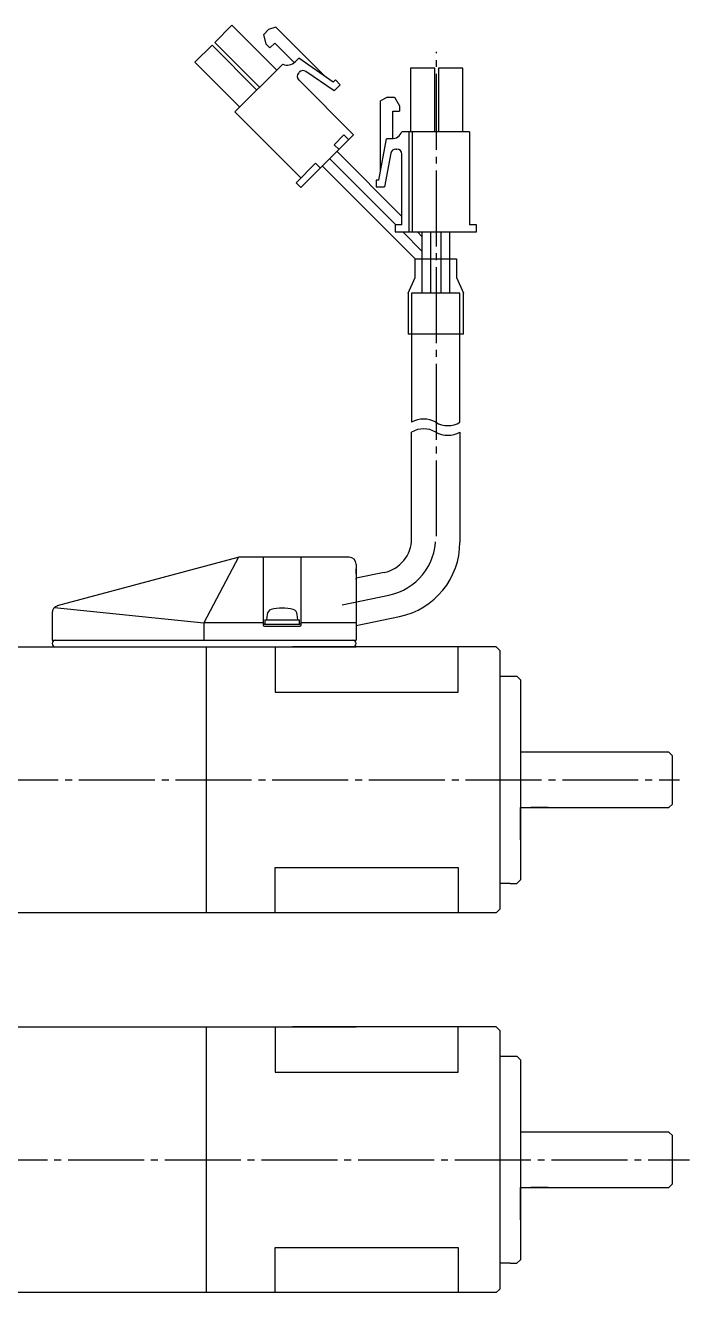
# Model space of a CAD drawing. Extents: x -147 to 169, y -93 to 97.
# Drawn here: x -50.5 to 45.7, y -86.8 to 96.8 of the extents above; entities that cross this region are included whole.
import ezdxf

# ---------------------------------------------------------------- set-up
doc = ezdxf.new("R2010")
doc.units = 0
doc.linetypes.add('DASH_CENTER', pattern=[14, 11, -1, 1, -1])
doc.linetypes.add('DASHED', pattern=[15, 7, -8])
doc.layers.get('0').update_dxf_attribs({"linetype": 'CONTINUOUS'})

msp = doc.modelspace()

# ---------------------------------------------------------------- linework, layer by layer
at = {"color": 7, "linetype": 'CONTINUOUS'}
for p, q in [((-20.6, 96.81), (-23.08, 94.33)), ((-14.1, 90.3), (-20.6, 96.81)), ((-15.98, 95.49), (-15.28, 96.2)), ((-15.63, 94.07), (-15.98, 95.49)), ((-14.21, 96.55), (-15.28, 96.2)), ((-14.21, 96.55), (-7.06, 89.39)), ((-23.47, 93.94), (-25.94, 91.47)), ((-16.96, 87.44), (-23.47, 93.94)), ((-23.08, 94.33), (-16.57, 87.83)), ((-15.1, 93.54), (-15.63, 94.07)), ((-15.1, 93.54), (-14.39, 94.25)), ((-14.39, 94.25), (-11.57, 91.43)), ((-10.92, 92.07), (-11.45, 91.54)), ((-5.91, 88.59), (-10.92, 92.07)), ((-25.94, 91.47), (-19.44, 84.96)), ((-20.14, 84.26), (-13.21, 91.19)), ((-10.92, 89.95), (-10.83, 90.04)), ((-5.79, 87.3), (-9.87, 90.12)), ((5.28, 90.59), (5.28, 81.39)), ((8.78, 90.59), (5.28, 90.59)), ((8.78, 81.39), (8.78, 90.59)), ((9.33, 90.59), (9.33, 81.39)), ((12.83, 90.59), (9.33, 90.59)), ((12.83, 81.39), (12.83, 90.59)), ((-10.92, 88.89), (-2.96, 80.93)), ((-5.61, 88.89), (-5.91, 88.59)), ((-5.79, 87.3), (-4.91, 88.18)), ((-4.91, 88.18), (-5.61, 88.89)), ((1.95, 86.39), (0.95, 85.89)), ((1.95, 86.39), (2.95, 86.39)), ((2.95, 86.39), (3.7, 85.14)), ((0.95, 75.77), (0.95, 85.89)), ((3.7, 85.14), (3.7, 84.39)), ((-10.6, 74.71), (-20.14, 84.26)), ((2.7, 80.4), (2.7, 84.39)), ((2.7, 84.39), (3.7, 84.39)), ((-10.6, 73.3), (-2.96, 80.93)), ((-5.79, 79.52), (-4.37, 80.93)), ((-4.37, 80.93), (-3.67, 80.23)), ((-4.37, 80.93), (-3.67, 80.23)), ((13.83, 81.39), (4.03, 81.39)), ((5.03, 81.39), (5.03, 66.89)), ((5.53, 81.39), (5.53, 66.89)), ((13.83, 81.39), (13.83, 67.89)), ((-5.79, 79.52), (-5.08, 78.81)), ((0.7, 74.39), (1.79, 80.39)), ((2.53, 80.39), (1.79, 80.39)), ((-6.43, 77.47), (3.15, 67.89)), ((4.03, 69.13), (-5.36, 78.53)), ((2.42, 78.28), (1.53, 73.39)), ((3.16, 78.89), (3.28, 78.89)), ((4.03, 67.89), (4.03, 78.14)), ((-11.3, 74), (-8.48, 76.83)), ((-8.48, 76.83), (-7.77, 76.12)), ((-7.49, 76.41), (5.93, 62.99)), ((-11.3, 74), (-10.6, 73.3)), ((0.7, 74.39), (0.28, 74.39)), ((0.28, 74.39), (0.28, 73.39)), ((0.28, 73.39), (1.53, 73.39)), ((3.03, 67.89), (3.03, 66.89)), ((4.03, 67.89), (3.03, 67.89)), ((3.03, 66.89), (14.83, 66.89)), ((4.15, 66.89), (6.93, 64.11)), ((6.93, 66.23), (6.27, 66.89)), ((6.93, 66.89), (6.93, 62.99)), ((8.18, 66.89), (8.18, 62.99)), ((9.68, 66.89), (9.68, 62.99)), ((10.93, 66.89), (10.93, 62.99)), ((14.83, 67.89), (13.83, 67.89)), ((14.83, 66.89), (14.83, 67.89)), ((5.93, 60.26), (5.93, 62.99)), ((5.93, 62.99), (11.93, 62.99)), ((11.93, 62.99), (11.93, 60.26)), ((4.93, 57.99), (5.93, 60.26)), ((11.92, 60.26), (12.93, 57.99)), ((4.93, 57.99), (4.93, 52.06)), ((12.93, 52.06), (12.93, 57.99)), ((12.93, 52.06), (4.93, 52.06)), ((5.43, 52.06), (5.43, 39.3)), ((12.43, 39.3), (12.43, 52.06)), ((5.43, 24.19), (5.43, 37.89)), ((12.43, 37.89), (12.43, 23.68)), ((5.43, 22.44), (5.43, 36.14)), ((12.43, 36.14), (12.43, 21.93)), ((-19.73, 19.72), (-45.87, 12.69)), ((-19.61, 19.74), (-24.64, 10.25)), ((-3.61, 19.75), (-19.47, 19.75)), ((-16.06, 19.75), (-16.06, 9.95)), ((-10.56, 9.95), (-10.56, 19.75)), ((-2.61, 18.75), (-2.61, 18.05)), ((-2.61, 18.75), (-2.61, 7.75)), ((-2.61, 17.35), (-2.61, 18.05)), ((1.44, 17.54), (-2.61, 16.7)), ((-2.61, 17.35), (-2.61, 7.75)), ((-2.61, 17.35), (-2.61, 7.75)), ((-2.61, 16.53), (-2.61, 16.68)), ((-2.61, 16.53), (-2.61, 16.35)), ((-46.61, 11.72), (-46.61, 10.95)), ((-46.29, 12.46), (-24.64, 10.25)), ((-15.49, 11.47), (-15.56, 10.69)), ((-11.06, 10.69), (-11.12, 11.47)), ((-2.61, 9.86), (3.66, 11.16)), ((-46.61, 10.95), (-46.61, 7.75)), ((-24.64, 10.25), (-24.64, 7.75)), ((-16.06, 10.25), (-24.64, 10.25)), ((-15.86, 10.05), (-10.76, 10.05)), ((-15.86, 9.75), (-10.76, 9.75)), ((-15.81, 10.69), (-10.81, 10.69)), ((-15.81, 10.69), (-15.81, 10.05)), ((-15.81, 10.05), (-10.81, 10.05)), ((-10.81, 10.05), (-10.81, 10.69)), ((-2.61, 10.25), (-10.56, 10.25)), ((-46.61, 7.75), (-2.61, 7.75)), ((-27.11, 7.75), (-2.61, 7.75)), ((-59.3, 6.75), (-2.61, 6.75)), ((-24.3, 6.75), (-24.3, -31.75)), ((-14.31, 6.75), (-14.31, 0.21)), ((17.69, 6.75), (-11.81, 6.75)), ((-11.81, 6.75), (-2.61, 6.75)), ((12.19, 0.21), (12.19, 6.75)), ((17.69, 6.75), (18.19, 6.25)), ((18.19, 6.25), (18.19, -31.25)), ((18.19, 2.5), (20.69, 2.5)), ((21.19, 2), (20.69, 2.5)), ((21.19, 2), (20.69, 2.5)), ((21.19, 2), (21.19, -27)), ((-14.31, 0.21), (12.19, 0.21)), ((42.69, -8.5), (21.19, -8.5)), ((42.69, -8.5), (43.19, -9)), ((43.19, -16), (43.19, -9)), ((21.19, -21.2), (21.19, -16.5)), ((21.19, -16.5), (42.69, -16.5)), ((25.2, -16.5), (22.69, -16.5)), ((43.19, -16), (42.69, -16.5)), ((-14.31, -25.21), (12.19, -25.21)), ((-14.31, -31.75), (-14.31, -25.21)), ((12.19, -25.21), (12.19, -31.75)), ((19.69, -27.5), (18.19, -27.5)), ((19.69, -27.5), (20.69, -27.5)), ((20.69, -27.5), (21.19, -27)), ((17.69, -31.75), (-59.3, -31.75)), ((18.19, -31.25), (17.69, -31.75)), ((-59.3, -48.29), (-2.61, -48.29)), ((-24.31, -48.29), (-24.31, -86.79)), ((-14.31, -48.29), (-14.31, -54.83)), ((-11.81, -48.29), (-2.61, -48.29)), ((17.69, -48.29), (-11.81, -48.29)), ((12.19, -54.83), (12.19, -48.29)), ((17.69, -48.29), (18.19, -48.79)), ((18.19, -48.79), (18.19, -86.29)), ((18.19, -52.54), (20.69, -52.54)), ((21.19, -53.04), (20.69, -52.54)), ((21.19, -53.04), (20.69, -52.54)), ((21.19, -53.04), (21.19, -82.04)), ((-14.31, -54.83), (12.19, -54.83)), ((42.69, -63.54), (21.19, -63.54)), ((42.69, -63.54), (43.19, -64.04)), ((43.19, -71.04), (43.19, -64.04)), ((21.19, -71.54), (42.69, -71.54)), ((21.19, -76.24), (21.19, -71.54)), ((25.2, -71.54), (22.69, -71.54)), ((43.19, -71.04), (42.69, -71.54)), ((-14.31, -86.79), (-14.31, -80.25)), ((-14.31, -80.25), (12.19, -80.25)), ((12.19, -80.25), (12.19, -86.79)), ((19.69, -82.54), (18.19, -82.54)), ((19.69, -82.54), (20.69, -82.54)), ((20.69, -82.54), (21.19, -82.04)), ((18.19, -86.29), (17.69, -86.79)), ((-26.41, -86.79), (-58.2, -86.79)), ((17.69, -86.79), (-26.41, -86.79))]:
    msp.add_line(p, q, dxfattribs=at)
at = {"color": 1, "linetype": 'DASH_CENTER'}
for p, q in [((9.06, 22.78), (9.06, 92.95)), ((-4.61, 12.87), (2.15, 14.27)), ((-84.74, -12.5), (44.22, -12.5)), ((-86.31, -67.54), (45.69, -67.54))]:
    msp.add_line(p, q, dxfattribs=at)
at = {"color": 2, "linetype": 'DASHED'}
for p, q in [((6.93, 62.99), (6.93, 57.99)), ((8.18, 62.99), (8.18, 57.99)), ((9.68, 62.99), (9.68, 57.99)), ((10.93, 62.99), (10.93, 57.99)), ((12.43, 57.99), (5.43, 57.99)), ((5.43, 57.99), (5.43, 52.06)), ((12.43, 52.06), (12.43, 57.99))]:
    msp.add_line(p, q, dxfattribs=at)
at = {"color": 7, "linetype": 'CONTINUOUS'}
for centre, radius, start, end in [((-12.58, 92.6), 1.55, 245.7532, 316.8667), ((-10.3, 89.51), 0.75, 55.3048, 135), ((-10.39, 89.42), 0.75, 135, 225), ((2.58, 81.94), 1.55, 268.1333, 339.2468), ((3.16, 78.14), 0.75, 90, 169.6952), ((3.28, 78.14), 0.75, 0, 90), ((0.43, 22.44), 5, 281.6894, 0), ((1.43, 21.93), 11, 281.6894, 0), ((-19.47, 18.75), 1, 90, 105.0532), ((-3.61, 18.75), 1, 0, 90), ((-45.61, 11.72), 1, 105.0532, 180), ((-14.69, 11.4), 0.8, 105.4427, 175), ((-13.31, 6.39), 6, 74.5573, 105.4427), ((-11.92, 11.4), 0.8, 5, 74.5573), ((-15.86, 10.25), 0.2, 180, 270), ((-15.86, 9.95), 0.2, 180, 270), ((-10.76, 10.25), 0.2, 270, 0), ((-10.76, 9.95), 0.2, 270, 0), ((-46.11, 7.25), 0.5, 90, 180), ((-46.11, 7.25), 0.5, 90, 180), ((-3.11, 7.25), 0.5, 0, 90), ((-3.11, 7.25), 0.5, 0, 90), ((-46.11, 7.25), 0.5, 180, 270), ((-3.11, 7.25), 0.5, 270, 0)]:
    msp.add_arc(centre, radius, start, end, dxfattribs=at)
at = {"color": 2, "linetype": 'CONTINUOUS'}
for centre, start, end in [((7.18, 36.27), 60, 120), ((10.68, 42.33), 240, 300), ((7.18, 34.85), 60, 120), ((10.68, 40.92), 240, 300)]:
    msp.add_arc(centre, 3.5, start, end, dxfattribs=at)
at = {"color": 1, "linetype": 'DASH_CENTER'}
msp.add_arc((0.43, 22.59), 8.5, 281.6894, 359.9987, dxfattribs=at)

doc.saveas('drawing.dxf')
